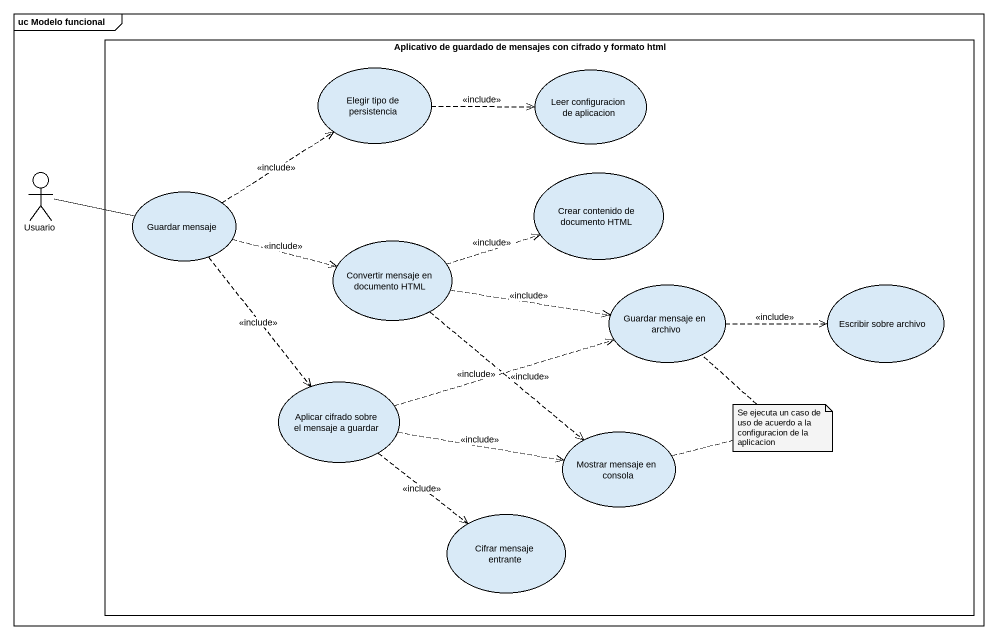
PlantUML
@startuml
mainframe uc Modelo funcional
rectangle "Aplicativo de guardado de mensajes con cifrado y formato html" as Aplicativo_de_guardado_de {
  usecase "Elegir tipo de persistencia" as Elegir_tipo_de_persistencia
  usecase "Leer configuracion de aplicacion" as Leer_configuracion_de
  usecase "Crear contenido de documento HTML" as Crear_contenido_de
  usecase "Guardar mensaje" as Guardar_mensaje
  usecase "Convertir mensaje en documento HTML" as Convertir_mensaje_en
  usecase "Guardar mensaje en archivo" as Guardar_mensaje_en_archivo
  usecase "Escribir sobre archivo" as Escribir_sobre_archivo
  usecase "Aplicar cifrado sobre el mensaje a guardar" as Aplicar_cifrado_sobre_el
  usecase "Mostrar mensaje en consola" as Mostrar_mensaje_en_consola
  usecase "Cifrar mensaje entrante" as Cifrar_mensaje_entrante
}
actor Usuario
Elegir_tipo_de_persistencia .right.> Leer_configuracion_de : <<include>>
Usuario -right- Guardar_mensaje
Guardar_mensaje .up.> Elegir_tipo_de_persistencia : <<include>>
Guardar_mensaje .right.> Convertir_mensaje_en : <<include>>
Guardar_mensaje ..> Aplicar_cifrado_sobre_el : <<include>>
Convertir_mensaje_en .right.> Crear_contenido_de : <<include>>
Convertir_mensaje_en .right.> Guardar_mensaje_en_archivo : <<include>>
Convertir_mensaje_en ..> Mostrar_mensaje_en_consola : <<include>>
Guardar_mensaje_en_archivo .right.> Escribir_sobre_archivo : <<include>>
Aplicar_cifrado_sobre_el .right.> Guardar_mensaje_en_archivo : <<include>>
Aplicar_cifrado_sobre_el .right.> Mostrar_mensaje_en_consola : <<include>>
Aplicar_cifrado_sobre_el ..> Cifrar_mensaje_entrante : <<include>>
note as N1
  Se ejecuta un caso de uso de acuerdo a la configuracion de la aplicacion
end note
N1 .. Guardar_mensaje_en_archivo
N1 .. Mostrar_mensaje_en_consola
@enduml
